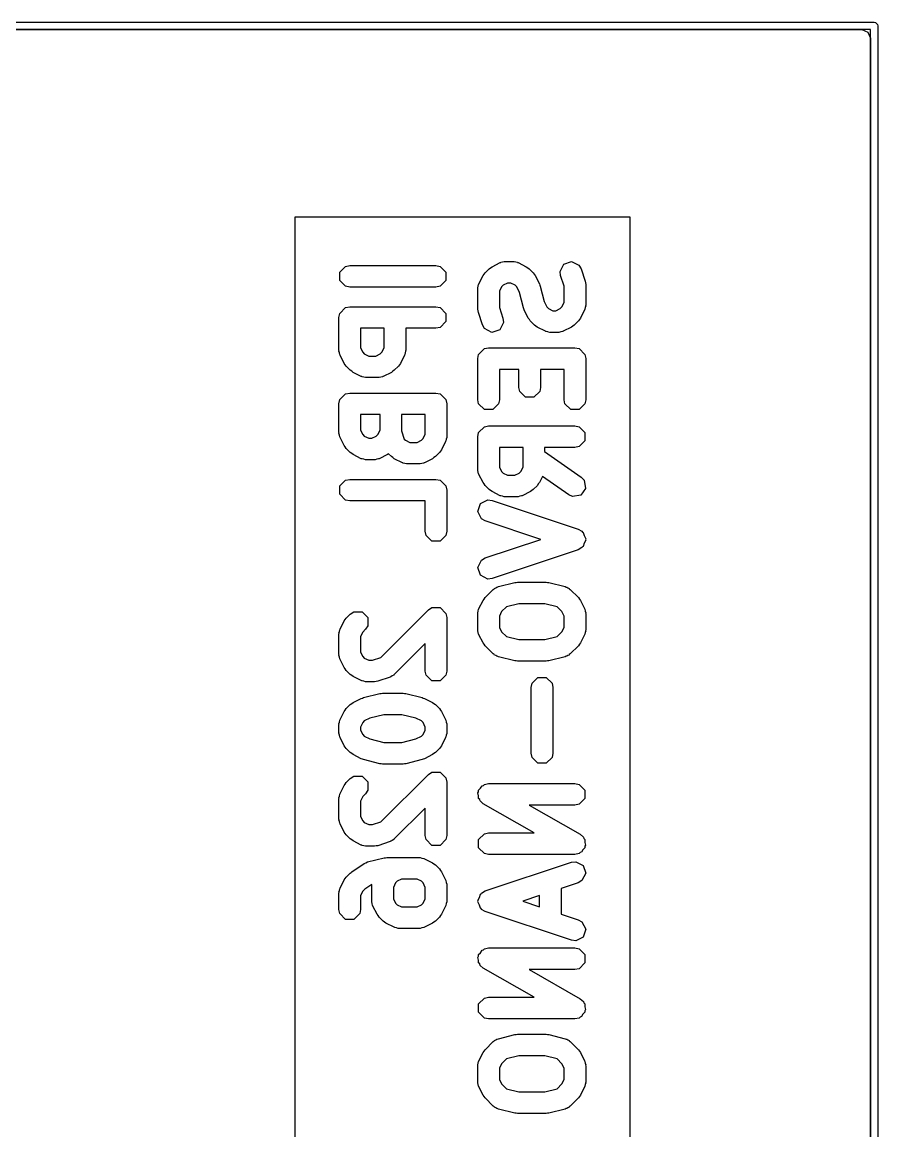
# Model space of a CAD drawing. Header units: millimetres. Extents: x 102.9 to 147, y -135 to -49.9.
# Drawn here: x 135.15 to 147.05, y -65.36 to -49.95 of the extents above; entities that cross this region are included whole.
import ezdxf

# ---------------------------------------------------------------- set-up
doc = ezdxf.new("R2010")
doc.units = ezdxf.units.MM
doc.layers.add('B.Cu', color=153, linetype='CONTINUOUS', true_color=0x4d7fc4)

msp = doc.modelspace()

# ---------------------------------------------------------------- linework, layer by layer
at = {"layer": 'B.Cu', "linetype": 'CONTINUOUS'}
for p, q in [((103, -49.95), (147, -49.95)), ((146.95, -50.05), (103.05, -50.05)), ((103.1745, -50.0505), (146.8255, -50.0505)), ((146.8255, -50.0505), (146.913181, -50.086819)), ((146.95, -134.95), (146.95, -50.05)), ((147, -49.95), (147.019134, -49.953806)), ((147.019134, -49.953806), (147.046194, -49.980866)), ((147.046194, -49.980866), (147.05, -50)), ((147.05, -50), (147.05, -135)), ((146.913181, -50.086819), (146.9495, -50.1745)), ((146.9495, -50.1745), (146.9495, -134.8255)), ((143.60358, -52.66062), (138.940291, -52.66062)), ((138.940291, -52.66062), (138.940291, -71.563405)), ((143.60358, -71.563405), (143.60358, -52.66062)), ((141.684746, -53.348918), (141.799032, -53.291775)), ((141.799032, -53.291775), (141.806277, -53.28979)), ((141.806277, -53.28979), (141.808711, -53.287357)), ((141.808711, -53.287357), (141.832291, -53.282666)), ((141.832291, -53.282666), (141.855481, -53.276316)), ((141.855481, -53.276316), (141.858746, -53.277404)), ((141.858746, -53.277404), (141.866114, -53.275939)), ((141.866114, -53.275939), (141.9804, -53.275939)), ((141.9804, -53.275939), (141.987767, -53.277404)), ((141.987767, -53.277404), (141.991033, -53.276316)), ((141.991033, -53.276316), (142.014223, -53.282666)), ((142.014223, -53.282666), (142.037803, -53.287357)), ((142.037803, -53.287357), (142.040236, -53.28979)), ((142.040236, -53.28979), (142.047483, -53.291775)), ((142.047483, -53.291775), (142.161768, -53.348918)), ((142.630777, -53.415304), (142.68212, -53.31262)), ((142.68212, -53.31262), (142.791035, -53.276316)), ((142.791035, -53.276316), (142.893719, -53.327659)), ((139.567028, -53.425679), (139.648207, -53.3445)), ((139.567028, -53.540485), (139.567028, -53.425679)), ((139.648207, -53.3445), (139.70561, -53.333082)), ((139.70561, -53.333082), (140.90561, -53.333082)), ((140.90561, -53.333082), (140.963013, -53.3445)), ((140.963013, -53.3445), (141.044192, -53.425679)), ((141.044192, -53.425679), (141.044192, -53.540485)), ((141.503378, -53.587427), (141.560521, -53.473142)), ((141.560521, -53.473142), (141.575266, -53.454143)), ((141.575266, -53.454143), (141.588619, -53.434159)), ((141.588619, -53.434159), (141.645762, -53.377016)), ((141.645762, -53.377016), (141.665752, -53.363658)), ((141.665752, -53.363658), (141.684746, -53.348918)), ((142.161768, -53.348918), (142.180766, -53.363663)), ((142.180766, -53.363663), (142.200751, -53.377016)), ((142.200751, -53.377016), (142.257894, -53.434159)), ((142.257894, -53.434159), (142.271248, -53.454145)), ((142.271248, -53.454145), (142.285992, -53.473142)), ((142.285992, -53.473142), (142.343135, -53.587428)), ((142.638097, -53.473372), (142.630777, -53.415304)), ((142.893719, -53.327659), (142.922703, -53.378506)), ((142.922703, -53.378506), (142.979845, -53.549935)), ((139.648207, -53.621664), (139.567028, -53.540485)), ((139.70561, -53.633082), (139.648207, -53.621664)), ((140.963013, -53.621664), (140.90561, -53.633082)), ((141.044192, -53.540485), (140.963013, -53.621664)), ((141.487919, -53.643877), (141.494269, -53.620686)), ((141.494269, -53.620686), (141.49896, -53.597107)), ((141.49896, -53.597107), (141.501393, -53.594673)), ((141.501393, -53.594673), (141.503378, -53.587427)), ((141.840682, -53.60636), (141.817963, -53.629079)), ((141.901524, -53.575939), (141.840682, -53.60636)), ((141.944989, -53.575939), (141.901524, -53.575939)), ((142.005831, -53.60636), (141.944989, -53.575939)), ((142.028549, -53.629078), (142.005831, -53.60636)), ((142.343135, -53.587428), (142.347475, -53.603276)), ((142.347475, -53.603276), (142.354492, -53.61813)), ((142.354492, -53.61813), (142.407641, -53.830726)), ((142.687542, -53.62171), (142.638097, -53.473372)), ((142.687542, -53.847671), (142.687542, -53.62171)), ((142.979845, -53.549935), (142.982852, -53.57379)), ((142.982852, -53.57379), (142.987542, -53.597368)), ((142.987542, -53.597368), (142.987542, -53.883082)), ((140.90561, -53.633082), (139.70561, -53.633082)), ((141.487542, -53.65451), (141.489007, -53.647142)), ((141.487542, -53.940225), (141.487542, -53.65451)), ((141.489007, -53.647142), (141.487919, -53.643877)), ((141.817963, -53.629079), (141.787542, -53.689921)), ((141.787542, -53.689921), (141.787542, -53.915884)), ((142.067444, -53.706868), (142.028549, -53.629078)), ((142.120593, -53.919463), (142.067444, -53.706868)), ((139.567028, -53.997108), (139.648207, -53.915929)), ((139.648207, -53.915929), (139.70561, -53.904511)), ((139.70561, -53.904511), (140.90561, -53.904511)), ((140.90561, -53.904511), (140.963013, -53.915929)), ((140.963013, -53.915929), (141.044192, -53.997108)), ((141.787542, -53.915884), (141.836987, -54.064219)), ((142.12761, -53.934318), (142.120593, -53.919463)), ((142.13195, -53.950164), (142.12761, -53.934318)), ((142.407641, -53.830726), (142.446534, -53.908513)), ((142.446534, -53.908513), (142.469252, -53.93123)), ((142.469252, -53.93123), (142.530096, -53.961653)), ((142.573561, -53.961653), (142.634403, -53.931231)), ((142.634403, -53.931231), (142.65712, -53.908514)), ((142.65712, -53.908514), (142.687542, -53.847671)), ((142.980815, -53.9169), (142.976124, -53.940485)), ((142.987165, -53.893714), (142.980815, -53.9169)), ((142.987542, -53.883082), (142.986076, -53.890448)), ((142.986076, -53.890448), (142.987165, -53.893714)), ((139.55561, -54.054511), (139.567028, -53.997108)), ((139.55561, -54.511654), (139.55561, -54.054511)), ((141.044192, -53.997108), (141.044192, -54.111914)), ((141.492233, -53.963808), (141.487542, -53.940225)), ((141.49524, -53.987659), (141.492233, -53.963808)), ((141.552383, -54.159087), (141.49524, -53.987659)), ((141.836987, -54.064219), (141.844308, -54.122286)), ((142.189093, -54.06445), (142.13195, -53.950164)), ((142.203834, -54.083444), (142.189093, -54.06445)), ((142.217192, -54.103435), (142.203834, -54.083444)), ((142.530096, -53.961653), (142.573561, -53.961653)), ((142.89982, -54.083447), (142.886465, -54.103435)), ((142.914565, -54.064449), (142.89982, -54.083447)), ((142.971706, -53.950163), (142.914565, -54.064449)), ((142.973689, -53.942919), (142.971706, -53.950163)), ((142.976124, -53.940485), (142.973689, -53.942919)), ((140.184182, -54.204511), (139.85561, -54.204511)), ((139.85561, -54.204511), (139.85561, -54.476243)), ((140.184182, -54.476242), (140.184182, -54.204511)), ((140.90561, -54.204511), (140.484182, -54.204511)), ((140.484182, -54.204511), (140.484182, -54.511654)), ((140.963013, -54.193093), (140.90561, -54.204511)), ((141.044192, -54.111914), (140.963013, -54.193093)), ((141.581367, -54.209934), (141.552383, -54.159087)), ((141.684051, -54.261276), (141.581367, -54.209934)), ((141.792966, -54.224971), (141.684051, -54.261276)), ((141.844308, -54.122286), (141.792966, -54.224971)), ((142.274335, -54.160577), (142.217192, -54.103435)), ((142.294321, -54.173931), (142.274335, -54.160577)), ((142.313317, -54.188674), (142.294321, -54.173931)), ((142.427603, -54.245817), (142.313317, -54.188674)), ((142.790339, -54.188674), (142.676053, -54.245817)), ((142.809331, -54.173934), (142.790339, -54.188674)), ((142.829322, -54.160577), (142.809331, -54.173934)), ((142.886465, -54.103435), (142.829322, -54.160577)), ((142.434848, -54.247801), (142.427603, -54.245817)), ((142.437282, -54.250235), (142.434848, -54.247801)), ((142.460862, -54.254925), (142.437282, -54.250235)), ((142.484052, -54.261276), (142.460862, -54.254925)), ((142.487317, -54.260187), (142.484052, -54.261276)), ((142.494685, -54.261653), (142.487317, -54.260187)), ((142.608971, -54.261653), (142.494685, -54.261653)), ((142.616338, -54.260187), (142.608971, -54.261653)), ((142.619604, -54.261276), (142.616338, -54.260187)), ((142.642793, -54.254925), (142.619604, -54.261276)), ((142.666374, -54.250235), (142.642793, -54.254925)), ((142.668807, -54.247801), (142.666374, -54.250235)), ((142.676053, -54.245817), (142.668807, -54.247801)), ((139.557075, -54.519021), (139.55561, -54.511654)), ((139.555987, -54.522287), (139.557075, -54.519021)), ((139.562337, -54.545477), (139.555987, -54.522287)), ((139.567028, -54.569057), (139.562337, -54.545477)), ((139.85561, -54.476243), (139.886031, -54.537085)), ((139.886031, -54.537085), (139.90875, -54.559804)), ((140.131042, -54.559804), (140.15376, -54.537085)), ((140.15376, -54.537085), (140.184182, -54.476242)), ((140.477454, -54.545476), (140.472764, -54.569057)), ((140.483805, -54.522287), (140.477454, -54.545476)), ((140.484182, -54.511654), (140.482716, -54.519021)), ((140.482716, -54.519021), (140.483805, -54.522287)), ((141.49896, -54.568536), (141.580139, -54.487357)), ((141.580139, -54.487357), (141.637542, -54.475939)), ((141.637542, -54.475939), (142.837542, -54.475939)), ((142.837542, -54.475939), (142.894945, -54.487357)), ((142.894945, -54.487357), (142.976124, -54.568536)), ((139.569461, -54.57149), (139.567028, -54.569057)), ((139.571446, -54.578737), (139.569461, -54.57149)), ((139.628589, -54.693022), (139.571446, -54.578737)), ((139.643334, -54.71202), (139.628589, -54.693022)), ((139.90875, -54.559804), (139.969592, -54.590225)), ((139.969592, -54.590225), (140.0702, -54.590225)), ((140.0702, -54.590225), (140.131042, -54.559804)), ((140.411203, -54.693022), (140.396459, -54.712018)), ((140.468346, -54.578736), (140.411203, -54.693022)), ((140.47033, -54.57149), (140.468346, -54.578736)), ((140.472764, -54.569057), (140.47033, -54.57149)), ((141.487542, -54.625939), (141.49896, -54.568536)), ((141.487542, -55.197367), (141.487542, -54.625939)), ((142.976124, -54.568536), (142.987542, -54.625939)), ((142.987542, -54.625939), (142.987542, -55.197367)), ((139.656687, -54.732005), (139.643334, -54.71202)), ((139.71383, -54.789148), (139.656687, -54.732005)), ((139.73382, -54.802505), (139.71383, -54.789148)), ((139.752814, -54.817246), (139.73382, -54.802505)), ((139.8671, -54.874389), (139.752814, -54.817246)), ((140.286978, -54.817246), (140.172692, -54.874389)), ((140.305973, -54.802503), (140.286978, -54.817246)), ((140.325962, -54.789148), (140.305973, -54.802503)), ((140.383105, -54.732005), (140.325962, -54.789148)), ((140.396459, -54.712018), (140.383105, -54.732005)), ((142.058971, -54.775939), (141.787542, -54.775939)), ((141.787542, -54.775939), (141.787542, -55.197367)), ((142.058971, -55.025939), (142.058971, -54.775939)), ((142.687542, -54.775939), (142.358971, -54.775939)), ((142.358971, -54.775939), (142.358971, -55.025939)), ((142.687542, -55.197367), (142.687542, -54.775939)), ((139.874345, -54.876373), (139.8671, -54.874389)), ((139.876779, -54.878807), (139.874345, -54.876373)), ((139.900359, -54.883497), (139.876779, -54.878807)), ((139.923549, -54.889848), (139.900359, -54.883497)), ((139.926814, -54.888759), (139.923549, -54.889848)), ((139.934182, -54.890225), (139.926814, -54.888759)), ((140.10561, -54.890225), (139.934182, -54.890225)), ((140.112977, -54.888759), (140.10561, -54.890225)), ((140.116243, -54.889848), (140.112977, -54.888759)), ((140.139432, -54.883497), (140.116243, -54.889848)), ((140.163013, -54.878807), (140.139432, -54.883497)), ((140.165446, -54.876373), (140.163013, -54.878807)), ((140.172692, -54.874389), (140.165446, -54.876373)), ((139.567028, -55.197108), (139.648207, -55.115929)), ((139.648207, -55.115929), (139.70561, -55.104511)), ((139.70561, -55.104511), (140.90561, -55.104511)), ((140.90561, -55.104511), (140.963013, -55.115929)), ((140.963013, -55.115929), (141.044192, -55.197108)), ((142.070389, -55.083342), (142.058971, -55.025939)), ((142.151568, -55.164521), (142.070389, -55.083342)), ((142.266374, -55.164521), (142.151568, -55.164521)), ((142.347553, -55.083342), (142.266374, -55.164521)), ((142.358971, -55.025939), (142.347553, -55.083342)), ((139.55561, -55.254511), (139.567028, -55.197108)), ((139.55561, -55.654511), (139.55561, -55.254511)), ((141.044192, -55.197108), (141.05561, -55.254511)), ((141.05561, -55.254511), (141.05561, -55.711654)), ((141.49896, -55.25477), (141.487542, -55.197367)), ((141.580139, -55.335949), (141.49896, -55.25477)), ((141.776124, -55.25477), (141.694945, -55.335949)), ((141.787542, -55.197367), (141.776124, -55.25477)), ((142.69896, -55.25477), (142.687542, -55.197367)), ((142.780139, -55.335949), (142.69896, -55.25477)), ((142.976124, -55.25477), (142.894945, -55.335949)), ((142.987542, -55.197367), (142.976124, -55.25477)), ((140.127039, -55.404511), (139.85561, -55.404511)), ((139.85561, -55.404511), (139.85561, -55.619101)), ((140.127039, -55.619101), (140.127039, -55.404511)), ((140.75561, -55.404511), (140.427039, -55.404511)), ((140.427039, -55.404511), (140.427039, -55.63017)), ((140.75561, -55.676245), (140.75561, -55.404511)), ((141.694945, -55.335949), (141.580139, -55.335949)), ((142.894945, -55.335949), (142.780139, -55.335949)), ((139.85561, -55.619101), (139.88603, -55.679942)), ((140.096618, -55.679942), (140.127039, -55.619101)), ((140.427039, -55.63017), (140.465285, -55.74491)), ((141.49896, -55.65425), (141.580139, -55.573071)), ((141.580139, -55.573071), (141.637542, -55.561653)), ((141.637542, -55.561653), (142.837542, -55.561653)), ((142.837542, -55.561653), (142.894945, -55.573071)), ((142.894945, -55.573071), (142.976124, -55.65425)), ((139.557075, -55.661878), (139.55561, -55.654511)), ((139.555987, -55.665144), (139.557075, -55.661878)), ((139.562337, -55.688333), (139.555987, -55.665144)), ((139.567028, -55.711914), (139.562337, -55.688333)), ((139.569461, -55.714347), (139.567028, -55.711914)), ((139.571446, -55.721593), (139.569461, -55.714347)), ((139.628589, -55.835879), (139.571446, -55.721593)), ((139.88603, -55.679942), (139.908749, -55.70266)), ((139.908749, -55.70266), (139.969592, -55.733082)), ((139.969592, -55.733082), (140.013057, -55.733082)), ((140.013057, -55.733082), (140.073899, -55.70266)), ((140.073899, -55.70266), (140.096618, -55.679942)), ((140.465285, -55.74491), (140.480178, -55.759803)), ((140.480178, -55.759803), (140.541021, -55.790225)), ((140.641629, -55.790225), (140.702471, -55.759804)), ((140.702471, -55.759804), (140.72519, -55.737085)), ((140.72519, -55.737085), (140.75561, -55.676245)), ((141.039774, -55.778736), (140.982632, -55.893021)), ((141.041758, -55.77149), (141.039774, -55.778736)), ((141.044192, -55.769057), (141.041758, -55.77149)), ((141.048882, -55.745476), (141.044192, -55.769057)), ((141.055233, -55.722287), (141.048882, -55.745476)), ((141.05561, -55.711654), (141.054144, -55.719021)), ((141.054144, -55.719021), (141.055233, -55.722287)), ((141.487542, -55.711653), (141.49896, -55.65425)), ((141.487542, -56.168796), (141.487542, -55.711653)), ((142.976124, -55.769056), (142.894945, -55.850235)), ((142.976124, -55.65425), (142.976124, -55.769056)), ((139.64333, -55.854873), (139.628589, -55.835879)), ((139.656688, -55.874864), (139.64333, -55.854873)), ((139.713831, -55.932006), (139.656688, -55.874864)), ((139.733821, -55.945363), (139.713831, -55.932006)), ((140.541021, -55.790225), (140.641629, -55.790225)), ((140.954534, -55.932005), (140.897391, -55.989148)), ((140.967891, -55.912015), (140.954534, -55.932005)), ((140.982632, -55.893021), (140.967891, -55.912015)), ((142.116114, -55.861653), (141.787542, -55.861653)), ((141.787542, -55.861653), (141.787542, -56.133385)), ((142.116114, -56.133384), (142.116114, -55.861653)), ((142.837542, -55.861653), (142.416114, -55.861653)), ((142.416114, -55.861653), (142.416114, -55.919268)), ((142.416114, -55.919268), (142.923561, -56.274482)), ((142.894945, -55.850235), (142.837542, -55.861653)), ((139.752814, -55.960103), (139.733821, -55.945363)), ((139.8671, -56.017246), (139.752814, -55.960103)), ((139.874345, -56.01923), (139.8671, -56.017246)), ((139.876779, -56.021664), (139.874345, -56.01923)), ((139.900359, -56.026354), (139.876779, -56.021664)), ((139.923549, -56.032705), (139.900359, -56.026354)), ((139.926814, -56.031616), (139.923549, -56.032705)), ((139.934182, -56.033082), (139.926814, -56.031616)), ((140.048468, -56.033082), (139.934182, -56.033082)), ((140.055835, -56.031616), (140.048468, -56.033082)), ((140.059101, -56.032705), (140.055835, -56.031616)), ((140.082291, -56.026354), (140.059101, -56.032705)), ((140.105871, -56.021664), (140.082291, -56.026354)), ((140.108304, -56.01923), (140.105871, -56.021664)), ((140.115551, -56.017246), (140.108304, -56.01923)), ((140.229836, -55.960103), (140.115551, -56.017246)), ((140.244687, -55.948576), (140.229836, -55.960103)), ((140.285259, -55.989148), (140.244687, -55.948576)), ((140.305245, -56.002502), (140.285259, -55.989148)), ((140.324242, -56.017246), (140.305245, -56.002502)), ((140.438528, -56.074389), (140.324242, -56.017246)), ((140.445773, -56.076373), (140.438528, -56.074389)), ((140.448207, -56.078807), (140.445773, -56.076373)), ((140.471787, -56.083497), (140.448207, -56.078807)), ((140.494977, -56.089848), (140.471787, -56.083497)), ((140.498242, -56.088759), (140.494977, -56.089848)), ((140.50561, -56.090225), (140.498242, -56.088759)), ((140.677039, -56.090225), (140.50561, -56.090225)), ((140.684406, -56.088759), (140.677039, -56.090225)), ((140.687672, -56.089848), (140.684406, -56.088759)), ((140.710861, -56.083497), (140.687672, -56.089848)), ((140.734442, -56.078807), (140.710861, -56.083497)), ((140.736875, -56.076373), (140.734442, -56.078807)), ((140.744121, -56.074389), (140.736875, -56.076373)), ((140.858407, -56.017246), (140.744121, -56.074389)), ((140.877402, -56.002503), (140.858407, -56.017246)), ((140.897391, -55.989148), (140.877402, -56.002503)), ((141.489007, -56.176163), (141.487542, -56.168796)), ((141.487919, -56.179429), (141.489007, -56.176163)), ((141.494269, -56.202619), (141.487919, -56.179429)), ((141.49896, -56.226199), (141.494269, -56.202619)), ((141.501393, -56.228632), (141.49896, -56.226199)), ((141.503378, -56.235879), (141.501393, -56.228632)), ((141.560521, -56.350164), (141.503378, -56.235879)), ((141.787542, -56.133385), (141.817963, -56.194227)), ((141.817963, -56.194227), (141.840682, -56.216946)), ((141.840682, -56.216946), (141.901524, -56.247367)), ((142.002132, -56.247367), (142.062974, -56.216946)), ((142.062974, -56.216946), (142.085692, -56.194227)), ((142.085692, -56.194227), (142.116114, -56.133384)), ((139.567028, -56.397108), (139.648207, -56.315929)), ((139.567028, -56.511914), (139.567028, -56.397108)), ((139.648207, -56.315929), (139.70561, -56.304511)), ((139.70561, -56.304511), (140.90561, -56.304511)), ((140.90561, -56.304511), (140.963013, -56.315929)), ((140.963013, -56.315929), (141.044192, -56.397108)), ((141.044192, -56.397108), (141.05561, -56.454511)), ((141.575266, -56.369162), (141.560521, -56.350164)), ((141.588619, -56.389147), (141.575266, -56.369162)), ((141.645762, -56.44629), (141.588619, -56.389147)), ((141.901524, -56.247367), (142.002132, -56.247367)), ((142.315037, -56.389147), (142.257894, -56.44629)), ((142.328391, -56.36916), (142.315037, -56.389147)), ((142.343135, -56.350164), (142.328391, -56.36916)), ((142.386017, -56.264398), (142.343135, -56.350164)), ((142.751523, -56.520252), (142.386017, -56.264398)), ((142.923561, -56.274482), (142.96404, -56.316755)), ((142.96404, -56.316755), (142.983991, -56.429812)), ((139.648207, -56.593093), (139.567028, -56.511914)), ((141.05561, -56.454511), (141.05561, -57.025939)), ((141.665752, -56.459647), (141.645762, -56.44629)), ((141.684746, -56.474388), (141.665752, -56.459647)), ((141.799032, -56.531531), (141.684746, -56.474388)), ((141.806277, -56.533515), (141.799032, -56.531531)), ((141.808711, -56.535949), (141.806277, -56.533515)), ((141.832291, -56.540639), (141.808711, -56.535949)), ((141.855481, -56.54699), (141.832291, -56.540639)), ((141.858746, -56.545901), (141.855481, -56.54699)), ((141.866114, -56.547367), (141.858746, -56.545901)), ((142.037542, -56.547367), (141.866114, -56.547367)), ((142.044909, -56.545901), (142.037542, -56.547367)), ((142.048175, -56.54699), (142.044909, -56.545901)), ((142.071364, -56.540639), (142.048175, -56.54699)), ((142.094945, -56.535949), (142.071364, -56.540639)), ((142.097378, -56.533515), (142.094945, -56.535949)), ((142.104624, -56.531531), (142.097378, -56.533515)), ((142.21891, -56.474388), (142.104624, -56.531531)), ((142.237905, -56.459645), (142.21891, -56.474388)), ((142.257894, -56.44629), (142.237905, -56.459645)), ((142.805097, -56.543816), (142.751523, -56.520252)), ((142.918154, -56.523865), (142.805097, -56.543816)), ((142.983991, -56.429812), (142.918154, -56.523865)), ((139.70561, -56.604511), (139.648207, -56.593093)), ((140.75561, -56.604511), (139.70561, -56.604511)), ((140.75561, -57.025939), (140.75561, -56.604511)), ((141.487919, -56.750858), (141.524224, -56.641943)), ((141.524224, -56.641943), (141.626908, -56.590601)), ((141.626908, -56.590601), (141.684976, -56.597922)), ((141.684976, -56.597922), (142.884976, -56.997921)), ((141.539261, -56.853542), (141.487919, -56.750858)), ((141.590108, -56.882526), (141.539261, -56.853542)), ((142.363202, -57.140224), (141.590108, -56.882526)), ((142.884976, -56.997921), (142.935823, -57.026906)), ((140.767028, -57.083342), (140.75561, -57.025939)), ((140.848207, -57.164521), (140.767028, -57.083342)), ((140.963013, -57.164521), (140.848207, -57.164521)), ((141.044192, -57.083342), (140.963013, -57.164521)), ((141.05561, -57.025939), (141.044192, -57.083342)), ((141.590108, -57.397922), (142.363202, -57.140224)), ((142.935823, -57.026906), (142.940835, -57.03693)), ((142.940835, -57.03693), (142.95086, -57.041943)), ((142.95086, -57.041943), (142.965897, -57.087054)), ((142.965897, -57.087054), (142.987165, -57.12959)), ((142.987165, -57.150858), (142.965897, -57.193394)), ((142.987165, -57.12959), (142.98362, -57.140224)), ((142.98362, -57.140224), (142.987165, -57.150858)), ((142.884976, -57.282527), (141.684976, -57.682526)), ((142.935823, -57.253542), (142.884976, -57.282527)), ((142.940835, -57.243517), (142.935823, -57.253542)), ((142.95086, -57.238505), (142.940835, -57.243517)), ((142.965897, -57.193394), (142.95086, -57.238505)), ((141.487919, -57.52959), (141.539261, -57.426906)), ((141.539261, -57.426906), (141.590108, -57.397922)), ((141.524224, -57.638505), (141.487919, -57.52959)), ((141.626908, -57.689847), (141.524224, -57.638505)), ((141.684976, -57.682526), (141.626908, -57.689847)), ((141.772591, -57.794703), (142.001162, -57.73756)), ((142.001162, -57.73756), (142.019516, -57.736666)), ((142.019516, -57.736666), (142.037542, -57.733081)), ((142.037542, -57.733081), (142.437542, -57.733081)), ((142.437542, -57.733081), (142.455567, -57.736666)), ((142.455567, -57.736666), (142.473922, -57.73756)), ((142.473922, -57.73756), (142.702495, -57.794703)), ((141.588619, -57.948444), (141.702905, -57.834158)), ((141.702905, -57.834158), (141.716412, -57.825132)), ((141.716412, -57.825132), (141.719671, -57.819702)), ((141.719671, -57.819702), (141.736288, -57.811852)), ((141.736288, -57.811852), (141.751569, -57.801642)), ((141.751569, -57.801642), (141.757902, -57.801642)), ((141.757902, -57.801642), (141.772591, -57.794703)), ((142.702495, -57.794703), (142.717184, -57.801642)), ((142.717184, -57.801642), (142.723516, -57.801642)), ((142.723516, -57.801642), (142.738794, -57.81185)), ((142.738794, -57.81185), (142.755415, -57.819702)), ((142.755415, -57.819702), (142.758673, -57.825133)), ((142.758673, -57.825133), (142.77218, -57.834158)), ((142.77218, -57.834158), (142.886466, -57.948444)), ((140.799544, -58.119874), (140.848204, -58.08736)), ((140.848204, -58.08736), (140.848207, -58.087358)), ((140.848207, -58.087358), (140.963013, -58.087358)), ((140.963013, -58.087358), (141.044192, -58.168537)), ((141.503378, -58.101712), (141.560521, -57.987427)), ((141.560521, -57.987427), (141.575266, -57.968428)), ((141.575266, -57.968428), (141.588619, -57.948444)), ((141.885659, -58.075668), (141.817963, -58.143364)), ((142.056007, -58.033081), (141.885659, -58.075668)), ((142.419078, -58.033081), (142.056007, -58.033081)), ((142.589426, -58.075668), (142.419078, -58.033081)), ((142.657122, -58.143364), (142.589426, -58.075668)), ((142.886466, -57.948444), (142.899821, -57.968431)), ((142.899821, -57.968431), (142.914564, -57.987428)), ((142.914564, -57.987428), (142.971706, -58.101713)), ((139.643331, -58.254148), (139.656687, -58.23416)), ((139.656687, -58.23416), (139.71383, -58.177017)), ((139.71383, -58.177017), (139.762493, -58.144501)), ((139.762493, -58.144501), (139.877298, -58.144501)), ((139.877298, -58.144501), (139.958478, -58.225681)), ((139.958478, -58.225681), (139.958478, -58.340486)), ((140.138867, -58.78055), (140.799544, -58.119874)), ((141.044192, -58.168537), (141.05561, -58.22594)), ((141.05561, -58.22594), (141.05561, -58.968797)), ((141.487542, -58.168795), (141.489007, -58.161427)), ((141.487542, -58.397367), (141.487542, -58.168795)), ((141.487919, -58.158162), (141.494269, -58.134971)), ((141.489007, -58.161427), (141.487919, -58.158162)), ((141.494269, -58.134971), (141.49896, -58.111392)), ((141.49896, -58.111392), (141.501393, -58.108958)), ((141.501393, -58.108958), (141.503378, -58.101712)), ((141.817963, -58.143364), (141.787542, -58.204206)), ((141.787542, -58.204206), (141.787542, -58.361956)), ((142.687542, -58.204204), (142.657122, -58.143364)), ((142.687542, -58.361958), (142.687542, -58.204204)), ((142.971706, -58.101713), (142.97369, -58.108958)), ((142.97369, -58.108958), (142.976124, -58.111392)), ((142.976124, -58.111392), (142.980814, -58.134972)), ((142.980814, -58.134972), (142.987165, -58.158162)), ((142.987165, -58.158162), (142.986076, -58.161427)), ((142.986076, -58.161427), (142.987542, -58.168795)), ((142.987542, -58.168795), (142.987542, -58.397367)), ((139.562337, -58.420689), (139.567028, -58.397109)), ((139.567028, -58.397109), (139.569461, -58.394675)), ((139.569461, -58.394675), (139.571446, -58.38743)), ((139.571446, -58.38743), (139.628589, -58.273144)), ((139.628589, -58.273144), (139.643331, -58.254148)), ((139.925962, -58.389149), (139.886031, -58.42908)), ((139.958478, -58.340486), (139.925962, -58.389149)), ((141.489007, -58.404734), (141.487542, -58.397367)), ((141.787542, -58.361956), (141.817963, -58.422798)), ((142.657122, -58.422798), (142.687542, -58.361958)), ((142.987542, -58.397367), (142.986076, -58.404734)), ((139.55561, -58.454512), (139.557075, -58.447144)), ((139.55561, -58.740226), (139.55561, -58.454512)), ((139.555987, -58.443879), (139.562337, -58.420689)), ((139.557075, -58.447144), (139.555987, -58.443879)), ((139.886031, -58.42908), (139.85561, -58.489922)), ((139.85561, -58.489922), (139.85561, -58.704816)), ((141.487919, -58.408), (141.489007, -58.404734)), ((141.494269, -58.43119), (141.487919, -58.408)), ((141.49896, -58.45477), (141.494269, -58.43119)), ((141.501393, -58.457203), (141.49896, -58.45477)), ((141.503378, -58.46445), (141.501393, -58.457203)), ((141.560521, -58.578735), (141.503378, -58.46445)), ((141.817963, -58.422798), (141.885659, -58.490494)), ((141.885659, -58.490494), (142.056007, -58.533081)), ((142.056007, -58.533081), (142.419078, -58.533081)), ((142.419078, -58.533081), (142.589426, -58.490494)), ((142.589426, -58.490494), (142.657122, -58.422798)), ((142.971706, -58.464449), (142.914564, -58.578734)), ((142.97369, -58.457203), (142.971706, -58.464449)), ((142.976124, -58.45477), (142.97369, -58.457203)), ((142.980814, -58.431189), (142.976124, -58.45477)), ((142.987165, -58.408), (142.980814, -58.431189)), ((142.986076, -58.404734), (142.987165, -58.408)), ((139.85561, -58.704816), (139.88603, -58.765657)), ((140.75561, -58.588072), (140.325962, -59.01772)), ((140.75561, -58.968797), (140.75561, -58.588072)), ((141.575266, -58.597733), (141.560521, -58.578735)), ((141.588619, -58.617718), (141.575266, -58.597733)), ((141.702905, -58.732004), (141.588619, -58.617718)), ((142.886466, -58.617718), (142.77218, -58.732004)), ((142.899821, -58.59773), (142.886466, -58.617718)), ((142.914564, -58.578734), (142.899821, -58.59773)), ((139.557075, -58.747593), (139.55561, -58.740226)), ((139.555987, -58.750859), (139.557075, -58.747593)), ((139.562337, -58.774048), (139.555987, -58.750859)), ((139.567028, -58.797629), (139.562337, -58.774048)), ((139.569461, -58.800062), (139.567028, -58.797629)), ((139.571446, -58.807308), (139.569461, -58.800062)), ((139.628589, -58.921594), (139.571446, -58.807308)), ((139.88603, -58.765657), (139.908749, -58.788375)), ((139.908749, -58.788375), (139.969592, -58.818797)), ((139.969592, -58.818797), (140.024128, -58.818797)), ((140.024128, -58.818797), (140.138867, -58.78055)), ((141.716412, -58.741029), (141.702905, -58.732004)), ((141.719671, -58.74646), (141.716412, -58.741029)), ((141.736288, -58.754309), (141.719671, -58.74646)), ((141.751569, -58.76452), (141.736288, -58.754309)), ((141.757902, -58.76452), (141.751569, -58.76452)), ((141.772591, -58.771459), (141.757902, -58.76452)), ((142.001162, -58.828602), (141.772591, -58.771459)), ((142.019516, -58.829495), (142.001162, -58.828602)), ((142.037542, -58.833081), (142.019516, -58.829495)), ((142.437542, -58.833081), (142.037542, -58.833081)), ((142.455567, -58.829495), (142.437542, -58.833081)), ((142.473922, -58.828602), (142.455567, -58.829495)), ((142.702495, -58.771459), (142.473922, -58.828602)), ((142.717184, -58.76452), (142.702495, -58.771459)), ((142.723516, -58.76452), (142.717184, -58.76452)), ((142.738794, -58.754311), (142.723516, -58.76452)), ((142.755415, -58.74646), (142.738794, -58.754311)), ((142.758673, -58.741028), (142.755415, -58.74646)), ((142.77218, -58.732004), (142.758673, -58.741028)), ((139.64333, -58.940588), (139.628589, -58.921594)), ((139.656688, -58.960579), (139.64333, -58.940588)), ((139.713831, -59.017721), (139.656688, -58.960579)), ((139.733821, -59.031078), (139.713831, -59.017721)), ((140.325962, -59.01772), (140.319716, -59.021893)), ((140.767028, -59.0262), (140.75561, -58.968797)), ((141.05561, -58.968797), (141.044192, -59.0262)), ((139.752814, -59.045818), (139.733821, -59.031078)), ((139.8671, -59.102961), (139.752814, -59.045818)), ((139.874345, -59.104945), (139.8671, -59.102961)), ((139.876779, -59.107379), (139.874345, -59.104945)), ((139.900359, -59.112069), (139.876779, -59.107379)), ((139.923549, -59.11842), (139.900359, -59.112069)), ((139.926814, -59.117331), (139.923549, -59.11842)), ((139.934182, -59.118797), (139.926814, -59.117331)), ((140.048468, -59.118797), (139.934182, -59.118797)), ((140.072051, -59.114105), (140.048468, -59.118797)), ((140.095902, -59.111099), (140.072051, -59.114105)), ((140.26733, -59.053956), (140.095902, -59.111099)), ((140.273856, -59.050236), (140.26733, -59.053956)), ((140.277298, -59.050236), (140.273856, -59.050236)), ((140.297287, -59.036879), (140.277298, -59.050236)), ((140.318177, -59.024972), (140.297287, -59.036879)), ((140.319716, -59.021893), (140.318177, -59.024972)), ((140.848207, -59.107379), (140.767028, -59.0262)), ((140.963013, -59.107379), (140.848207, -59.107379)), ((141.044192, -59.0262), (140.963013, -59.107379)), ((142.2304, -59.197367), (142.241818, -59.139964)), ((142.241818, -59.139964), (142.322997, -59.058785)), ((142.322997, -59.058785), (142.437803, -59.058785)), ((142.437803, -59.058785), (142.518982, -59.139964)), ((142.518982, -59.139964), (142.5304, -59.197367)), ((139.897802, -59.337562), (140.126373, -59.280419)), ((140.126373, -59.280419), (140.144727, -59.279525)), ((140.144727, -59.279525), (140.162753, -59.27594)), ((140.162753, -59.27594), (140.448468, -59.27594)), ((140.448468, -59.27594), (140.466493, -59.279525)), ((140.466493, -59.279525), (140.484848, -59.280419)), ((140.484848, -59.280419), (140.71342, -59.337562)), ((142.2304, -60.111653), (142.2304, -59.197367)), ((142.5304, -59.197367), (142.5304, -60.111653)), ((139.656687, -59.491303), (139.71383, -59.43416)), ((139.71383, -59.43416), (139.73382, -59.420802)), ((139.73382, -59.420802), (139.752814, -59.406062)), ((139.752814, -59.406062), (139.8671, -59.348919)), ((139.8671, -59.348919), (139.882948, -59.344578)), ((139.882948, -59.344578), (139.897802, -59.337562)), ((140.71342, -59.337562), (140.728275, -59.344579)), ((140.728275, -59.344579), (140.744121, -59.348919)), ((140.744121, -59.348919), (140.858407, -59.406062)), ((140.858407, -59.406062), (140.877402, -59.420804)), ((140.877402, -59.420804), (140.897391, -59.43416)), ((140.897391, -59.43416), (140.954534, -59.491303)), ((139.571446, -59.644571), (139.628589, -59.530286)), ((139.628589, -59.530286), (139.643334, -59.511287)), ((139.643334, -59.511287), (139.656687, -59.491303)), ((139.986538, -59.62461), (139.90875, -59.663504)), ((140.181218, -59.57594), (139.986538, -59.62461)), ((140.430004, -59.57594), (140.181218, -59.57594)), ((140.624682, -59.624609), (140.430004, -59.57594)), ((140.702471, -59.663504), (140.624682, -59.624609)), ((140.954534, -59.491303), (140.967891, -59.511292)), ((140.967891, -59.511292), (140.982632, -59.530287)), ((140.982632, -59.530287), (141.039774, -59.644572)), ((139.55561, -59.711654), (139.557075, -59.704286)), ((139.55561, -59.82594), (139.55561, -59.711654)), ((139.555987, -59.701021), (139.562337, -59.67783)), ((139.557075, -59.704286), (139.555987, -59.701021)), ((139.562337, -59.67783), (139.567028, -59.654251)), ((139.567028, -59.654251), (139.569461, -59.651817)), ((139.569461, -59.651817), (139.571446, -59.644571)), ((139.886031, -59.686223), (139.85561, -59.747065)), ((139.85561, -59.747065), (139.85561, -59.79053)), ((139.85561, -59.79053), (139.886031, -59.851372)), ((139.90875, -59.663504), (139.886031, -59.686223)), ((140.72519, -59.686223), (140.702471, -59.663504)), ((140.725188, -59.851373), (140.75561, -59.790529)), ((140.75561, -59.747063), (140.72519, -59.686223)), ((140.75561, -59.790529), (140.75561, -59.747063)), ((141.039774, -59.644572), (141.041758, -59.651817)), ((141.041758, -59.651817), (141.044192, -59.654251)), ((141.044192, -59.654251), (141.048882, -59.677831)), ((141.048882, -59.677831), (141.055233, -59.701021)), ((141.055233, -59.701021), (141.054144, -59.704286)), ((141.054144, -59.704286), (141.05561, -59.711654)), ((141.05561, -59.711654), (141.05561, -59.82594)), ((139.557075, -59.833307), (139.55561, -59.82594)), ((139.555987, -59.836573), (139.557075, -59.833307)), ((139.562337, -59.859762), (139.555987, -59.836573)), ((139.567028, -59.883343), (139.562337, -59.859762)), ((139.569461, -59.885776), (139.567028, -59.883343)), ((139.571446, -59.893022), (139.569461, -59.885776)), ((139.628589, -60.007308), (139.571446, -59.893022)), ((139.886031, -59.851372), (139.908748, -59.874089)), ((139.908748, -59.874089), (139.986539, -59.912984)), ((139.986539, -59.912984), (140.181218, -59.961654)), ((140.430004, -59.961654), (140.624681, -59.912984)), ((140.624681, -59.912984), (140.70247, -59.874091)), ((140.70247, -59.874091), (140.725188, -59.851373)), ((141.039774, -59.893021), (140.982633, -60.007307)), ((141.041757, -59.885777), (141.039774, -59.893021)), ((141.044192, -59.883343), (141.041757, -59.885777)), ((141.048883, -59.859758), (141.044192, -59.883343)), ((141.055233, -59.836572), (141.048883, -59.859758)), ((141.05561, -59.82594), (141.054144, -59.833306)), ((141.054144, -59.833306), (141.055233, -59.836572)), ((139.643331, -60.026303), (139.628589, -60.007308)), ((139.656687, -60.046292), (139.643331, -60.026303)), ((139.71383, -60.103435), (139.656687, -60.046292)), ((140.181218, -59.961654), (140.430004, -59.961654)), ((140.954534, -60.046292), (140.897391, -60.103435)), ((140.96789, -60.026303), (140.954534, -60.046292)), ((140.982633, -60.007307), (140.96789, -60.026303)), ((139.733818, -60.116791), (139.71383, -60.103435)), ((139.752815, -60.131534), (139.733818, -60.116791)), ((139.867101, -60.188675), (139.752815, -60.131534)), ((139.882946, -60.193014), (139.867101, -60.188675)), ((139.897802, -60.200032), (139.882946, -60.193014)), ((140.126373, -60.257175), (139.897802, -60.200032)), ((140.71342, -60.200032), (140.484848, -60.257175)), ((140.728273, -60.193015), (140.71342, -60.200032)), ((140.74412, -60.188676), (140.728273, -60.193015)), ((140.858406, -60.131534), (140.74412, -60.188676)), ((140.877404, -60.116789), (140.858406, -60.131534)), ((140.897391, -60.103435), (140.877404, -60.116789)), ((142.241818, -60.169056), (142.2304, -60.111653)), ((142.322997, -60.250235), (142.241818, -60.169056)), ((142.437803, -60.250235), (142.322997, -60.250235)), ((142.518982, -60.169056), (142.437803, -60.250235)), ((142.5304, -60.111653), (142.518982, -60.169056)), ((140.144727, -60.258068), (140.126373, -60.257175)), ((140.138867, -61.066264), (140.799544, -60.405588)), ((140.162753, -60.261654), (140.144727, -60.258068)), ((140.448468, -60.261654), (140.162753, -60.261654)), ((140.466493, -60.258068), (140.448468, -60.261654)), ((140.484848, -60.257175), (140.466493, -60.258068)), ((140.799544, -60.405588), (140.848204, -60.373074)), ((140.848204, -60.373074), (140.848207, -60.373072)), ((140.848207, -60.373072), (140.963013, -60.373072)), ((140.963013, -60.373072), (141.044192, -60.454251)), ((139.571446, -60.673144), (139.628589, -60.558858)), ((139.628589, -60.558858), (139.643331, -60.539862)), ((139.643331, -60.539862), (139.656687, -60.519874)), ((139.656687, -60.519874), (139.71383, -60.462731)), ((139.71383, -60.462731), (139.762493, -60.430215)), ((139.762493, -60.430215), (139.877298, -60.430215)), ((139.877298, -60.430215), (139.958478, -60.511395)), ((139.958478, -60.511395), (139.958478, -60.6262)), ((141.044192, -60.454251), (141.05561, -60.511654)), ((141.05561, -60.511654), (141.05561, -61.254511)), ((141.545699, -60.564485), (141.565573, -60.559064)), ((141.565573, -60.559064), (141.580139, -60.544499)), ((141.580139, -60.544499), (141.637542, -60.533081)), ((141.637542, -60.533081), (142.837542, -60.533081)), ((142.837542, -60.533081), (142.894945, -60.544499)), ((142.894945, -60.544499), (142.976124, -60.625678)), ((139.555987, -60.729593), (139.562337, -60.706403)), ((139.562337, -60.706403), (139.567028, -60.682823)), ((139.567028, -60.682823), (139.569461, -60.680389)), ((139.569461, -60.680389), (139.571446, -60.673144)), ((139.886031, -60.714794), (139.85561, -60.775636)), ((139.925962, -60.674863), (139.886031, -60.714794)), ((139.958478, -60.6262), (139.925962, -60.674863)), ((141.488739, -60.664165), (141.49896, -60.646278)), ((141.49896, -60.701642), (141.488739, -60.664165)), ((141.49896, -60.625678), (141.526427, -60.598211)), ((141.49896, -60.646278), (141.49896, -60.625678)), ((141.49896, -60.740484), (141.49896, -60.701642)), ((141.526427, -60.598211), (141.545699, -60.564485)), ((142.976124, -60.625678), (142.976124, -60.740484)), ((139.55561, -60.740226), (139.557075, -60.732858)), ((139.55561, -61.02594), (139.55561, -60.740226)), ((139.557075, -60.732858), (139.555987, -60.729593)), ((139.85561, -60.775636), (139.85561, -60.99053)), ((141.513525, -60.755049), (141.49896, -60.740484)), ((141.518946, -60.774924), (141.513525, -60.755049)), ((141.563121, -60.813317), (141.518946, -60.774924)), ((142.272708, -61.218795), (141.563121, -60.813317)), ((142.837542, -60.833081), (142.202377, -60.833081)), ((142.202377, -60.833081), (142.911963, -61.238558)), ((142.894945, -60.821663), (142.837542, -60.833081)), ((142.976124, -60.740484), (142.894945, -60.821663)), ((139.85561, -60.99053), (139.88603, -61.051371)), ((140.75561, -60.873786), (140.325962, -61.303434)), ((140.75561, -61.254511), (140.75561, -60.873786)), ((139.557075, -61.033307), (139.55561, -61.02594)), ((139.555987, -61.036573), (139.557075, -61.033307)), ((139.562337, -61.059762), (139.555987, -61.036573)), ((139.567028, -61.083343), (139.562337, -61.059762)), ((139.569461, -61.085776), (139.567028, -61.083343)), ((139.571446, -61.093022), (139.569461, -61.085776)), ((139.628589, -61.207308), (139.571446, -61.093022)), ((139.88603, -61.051371), (139.908749, -61.074089)), ((139.908749, -61.074089), (139.969592, -61.104511)), ((139.969592, -61.104511), (140.024128, -61.104511)), ((140.024128, -61.104511), (140.138867, -61.066264)), ((139.64333, -61.226302), (139.628589, -61.207308)), ((139.656688, -61.246293), (139.64333, -61.226302)), ((139.713831, -61.303435), (139.656688, -61.246293)), ((139.733821, -61.316792), (139.713831, -61.303435)), ((139.752814, -61.331532), (139.733821, -61.316792)), ((139.8671, -61.388675), (139.752814, -61.331532)), ((140.297287, -61.322593), (140.277298, -61.33595)), ((140.318177, -61.310686), (140.297287, -61.322593)), ((140.319716, -61.307607), (140.318177, -61.310686)), ((140.325962, -61.303434), (140.319716, -61.307607)), ((140.767028, -61.311914), (140.75561, -61.254511)), ((140.848207, -61.393093), (140.767028, -61.311914)), ((141.044192, -61.311914), (140.963013, -61.393093)), ((141.05561, -61.254511), (141.044192, -61.311914)), ((141.49896, -61.311392), (141.580139, -61.230213)), ((141.49896, -61.426198), (141.49896, -61.311392)), ((141.580139, -61.230213), (141.637542, -61.218795)), ((141.637542, -61.218795), (142.272708, -61.218795)), ((142.911963, -61.238558), (142.956138, -61.276952)), ((142.956138, -61.276952), (142.961558, -61.296826)), ((142.961558, -61.296826), (142.976124, -61.311392)), ((142.976124, -61.311392), (142.976124, -61.350234)), ((139.874345, -61.390659), (139.8671, -61.388675)), ((139.876779, -61.393093), (139.874345, -61.390659)), ((139.900359, -61.397783), (139.876779, -61.393093)), ((139.923549, -61.404134), (139.900359, -61.397783)), ((139.926814, -61.403045), (139.923549, -61.404134)), ((139.934182, -61.404511), (139.926814, -61.403045)), ((140.048468, -61.404511), (139.934182, -61.404511)), ((140.072051, -61.399819), (140.048468, -61.404511)), ((140.095902, -61.396813), (140.072051, -61.399819)), ((140.26733, -61.33967), (140.095902, -61.396813)), ((140.273856, -61.33595), (140.26733, -61.33967)), ((140.277298, -61.33595), (140.273856, -61.33595)), ((140.963013, -61.393093), (140.848207, -61.393093)), ((141.580139, -61.507377), (141.49896, -61.426198)), ((142.948657, -61.453665), (142.929385, -61.487391)), ((142.976124, -61.426198), (142.948657, -61.453665)), ((142.976124, -61.350234), (142.986345, -61.387711)), ((142.986345, -61.387711), (142.976124, -61.405597)), ((142.976124, -61.405597), (142.976124, -61.426198)), ((139.90812, -61.643989), (139.931801, -61.634208)), ((139.931801, -61.634208), (139.954945, -61.623276)), ((139.954945, -61.623276), (140.183516, -61.566133)), ((140.183516, -61.566133), (140.20187, -61.565239)), ((140.20187, -61.565239), (140.219896, -61.561654)), ((140.219896, -61.561654), (140.677039, -61.561654)), ((140.677039, -61.561654), (140.684406, -61.563119)), ((140.684406, -61.563119), (140.687672, -61.562031)), ((140.687672, -61.562031), (140.710861, -61.568381)), ((140.710861, -61.568381), (140.734442, -61.573072)), ((140.734442, -61.573072), (140.736875, -61.575505)), ((140.736875, -61.575505), (140.744121, -61.57749)), ((140.744121, -61.57749), (140.858407, -61.634633)), ((140.858407, -61.634633), (140.877402, -61.649375)), ((141.637542, -61.518795), (141.580139, -61.507377)), ((141.590108, -62.026493), (142.790108, -61.626493)), ((142.837542, -61.518795), (141.637542, -61.518795)), ((142.790108, -61.626493), (142.848176, -61.619172)), ((142.894945, -61.507377), (142.837542, -61.518795)), ((142.848176, -61.619172), (142.95086, -61.670514)), ((142.90951, -61.492811), (142.894945, -61.507377)), ((142.929385, -61.487391), (142.90951, -61.492811)), ((139.656688, -61.834158), (139.713831, -61.777016)), ((139.713831, -61.777016), (139.726177, -61.768766)), ((139.726177, -61.768766), (139.736691, -61.758275)), ((139.736691, -61.758275), (139.90812, -61.643989)), ((140.877402, -61.649375), (140.897391, -61.662731)), ((140.897391, -61.662731), (140.954534, -61.719874)), ((140.954534, -61.719874), (140.967891, -61.739863)), ((140.967891, -61.739863), (140.982632, -61.758858)), ((140.982632, -61.758858), (141.039774, -61.873143)), ((142.987165, -61.779429), (142.935823, -61.882113)), ((142.95086, -61.670514), (142.987165, -61.779429)), ((139.571446, -61.987429), (139.628589, -61.873143)), ((139.628589, -61.873143), (139.64333, -61.854148)), ((139.64333, -61.854148), (139.656688, -61.834158)), ((140.013999, -61.933958), (139.915457, -61.999653)), ((140.012753, -61.940225), (140.013999, -61.933958)), ((140.012753, -62.168797), (140.012753, -61.940225)), ((140.343174, -61.914794), (140.312753, -61.975636)), ((140.365893, -61.892075), (140.343174, -61.914794)), ((140.426735, -61.861654), (140.365893, -61.892075)), ((140.641629, -61.861654), (140.426735, -61.861654)), ((140.702471, -61.892075), (140.641629, -61.861654)), ((140.72519, -61.914794), (140.702471, -61.892075)), ((140.75561, -61.975634), (140.72519, -61.914794)), ((141.039774, -61.873143), (141.041758, -61.880388)), ((141.041758, -61.880388), (141.044192, -61.882822)), ((141.044192, -61.882822), (141.048882, -61.906402)), ((141.048882, -61.906402), (141.055233, -61.929592)), ((141.055233, -61.929592), (141.054144, -61.932857)), ((141.054144, -61.932857), (141.05561, -61.940225)), ((141.05561, -61.940225), (141.05561, -62.168797)), ((142.884976, -61.911098), (142.644685, -61.991194)), ((142.935823, -61.882113), (142.884976, -61.911098)), ((139.55561, -62.054511), (139.557075, -62.047143)), ((139.55561, -62.283083), (139.55561, -62.054511)), ((139.555987, -62.043878), (139.562337, -62.020688)), ((139.557075, -62.047143), (139.555987, -62.043878)), ((139.562337, -62.020688), (139.567028, -61.997108)), ((139.567028, -61.997108), (139.569461, -61.994674)), ((139.569461, -61.994674), (139.571446, -61.987429)), ((139.88603, -62.029079), (139.85561, -62.089921)), ((139.85561, -62.089921), (139.85561, -62.283083)), ((139.915457, -61.999653), (139.88603, -62.029079)), ((140.312753, -61.975636), (140.312753, -62.133387)), ((140.75561, -62.133386), (140.75561, -61.975634)), ((141.509187, -62.115625), (141.524224, -62.070514)), ((141.524224, -62.070514), (141.534248, -62.065501)), ((141.534248, -62.065501), (141.539261, -62.055477)), ((141.539261, -62.055477), (141.590108, -62.026493)), ((142.344685, -62.091194), (142.111883, -62.168795)), ((142.344685, -62.246395), (142.344685, -62.091194)), ((142.644685, -61.991194), (142.644685, -62.346395)), ((140.014218, -62.176164), (140.012753, -62.168797)), ((140.01313, -62.17943), (140.014218, -62.176164)), ((140.01948, -62.202619), (140.01313, -62.17943)), ((140.024171, -62.2262), (140.01948, -62.202619)), ((140.026604, -62.228633), (140.024171, -62.2262)), ((140.028589, -62.235879), (140.026604, -62.228633)), ((140.085732, -62.350165), (140.028589, -62.235879)), ((140.312753, -62.133387), (140.343173, -62.194228)), ((140.343173, -62.194228), (140.365892, -62.216946)), ((140.365892, -62.216946), (140.426735, -62.247368)), ((140.426735, -62.247368), (140.641629, -62.247368)), ((140.641629, -62.247368), (140.702471, -62.216946)), ((140.702471, -62.216946), (140.725188, -62.194229)), ((140.725188, -62.194229), (140.75561, -62.133386)), ((141.039774, -62.235878), (140.982633, -62.350164)), ((141.041757, -62.228634), (141.039774, -62.235878)), ((141.044192, -62.2262), (141.041757, -62.228634)), ((141.048883, -62.202615), (141.044192, -62.2262)), ((141.055233, -62.179429), (141.048883, -62.202615)), ((141.05561, -62.168797), (141.054144, -62.176163)), ((141.054144, -62.176163), (141.055233, -62.179429)), ((141.487919, -62.158161), (141.509187, -62.115625)), ((141.491463, -62.168795), (141.487919, -62.158161)), ((141.487919, -62.179429), (141.491463, -62.168795)), ((141.509187, -62.221965), (141.487919, -62.179429)), ((141.524224, -62.267076), (141.509187, -62.221965)), ((142.111883, -62.168795), (142.344685, -62.246395)), ((139.567028, -62.340486), (139.55561, -62.283083)), ((139.648207, -62.421665), (139.567028, -62.340486)), ((139.844192, -62.340486), (139.763013, -62.421665)), ((139.85561, -62.283083), (139.844192, -62.340486)), ((140.100473, -62.369159), (140.085732, -62.350165)), ((140.113831, -62.38915), (140.100473, -62.369159)), ((140.170974, -62.446292), (140.113831, -62.38915)), ((140.954533, -62.38915), (140.89739, -62.446292)), ((140.967888, -62.369162), (140.954533, -62.38915)), ((140.982633, -62.350164), (140.967888, -62.369162)), ((141.534248, -62.272088), (141.524224, -62.267076)), ((141.539261, -62.282113), (141.534248, -62.272088)), ((141.590108, -62.311097), (141.539261, -62.282113)), ((142.790108, -62.711097), (141.590108, -62.311097)), ((142.644685, -62.346395), (142.884976, -62.426492)), ((139.763013, -62.421665), (139.648207, -62.421665)), ((140.190964, -62.459649), (140.170974, -62.446292)), ((140.209957, -62.474389), (140.190964, -62.459649)), ((140.324243, -62.531532), (140.209957, -62.474389)), ((140.331488, -62.533516), (140.324243, -62.531532)), ((140.333922, -62.53595), (140.331488, -62.533516)), ((140.357502, -62.54064), (140.333922, -62.53595)), ((140.380692, -62.546991), (140.357502, -62.54064)), ((140.383957, -62.545902), (140.380692, -62.546991)), ((140.391325, -62.547368), (140.383957, -62.545902)), ((140.677039, -62.547368), (140.391325, -62.547368)), ((140.684406, -62.545902), (140.677039, -62.547368)), ((140.687672, -62.546991), (140.684406, -62.545902)), ((140.710861, -62.54064), (140.687672, -62.546991)), ((140.734442, -62.53595), (140.710861, -62.54064)), ((140.736875, -62.533516), (140.734442, -62.53595)), ((140.744121, -62.531532), (140.736875, -62.533516)), ((140.858407, -62.474389), (140.744121, -62.531532)), ((140.877399, -62.459649), (140.858407, -62.474389)), ((140.89739, -62.446292), (140.877399, -62.459649)), ((142.884976, -62.426492), (142.935823, -62.455477)), ((142.935823, -62.455477), (142.987165, -62.558161)), ((142.987165, -62.558161), (142.95086, -62.667076)), ((142.848176, -62.718418), (142.790108, -62.711097)), ((142.95086, -62.667076), (142.848176, -62.718418)), ((141.526427, -62.883925), (141.545699, -62.850199)), ((141.545699, -62.850199), (141.565573, -62.844778)), ((141.565573, -62.844778), (141.580139, -62.830213)), ((141.580139, -62.830213), (141.637542, -62.818795)), ((141.637542, -62.818795), (142.837542, -62.818795)), ((142.837542, -62.818795), (142.894945, -62.830213)), ((142.894945, -62.830213), (142.976124, -62.911392)), ((141.488739, -62.949879), (141.49896, -62.931992)), ((141.49896, -62.987356), (141.488739, -62.949879)), ((141.49896, -62.911392), (141.526427, -62.883925)), ((141.49896, -62.931992), (141.49896, -62.911392)), ((141.49896, -63.026198), (141.49896, -62.987356)), ((141.513525, -63.040763), (141.49896, -63.026198)), ((142.976124, -63.026198), (142.894945, -63.107377)), ((142.976124, -62.911392), (142.976124, -63.026198)), ((141.518946, -63.060638), (141.513525, -63.040763)), ((141.563121, -63.099031), (141.518946, -63.060638)), ((142.272708, -63.504509), (141.563121, -63.099031)), ((142.837542, -63.118795), (142.202377, -63.118795)), ((142.202377, -63.118795), (142.911963, -63.524272)), ((142.894945, -63.107377), (142.837542, -63.118795)), ((141.49896, -63.597106), (141.580139, -63.515927)), ((141.49896, -63.711912), (141.49896, -63.597106)), ((141.580139, -63.515927), (141.637542, -63.504509)), ((141.637542, -63.504509), (142.272708, -63.504509)), ((142.911963, -63.524272), (142.956138, -63.562666)), ((142.956138, -63.562666), (142.961558, -63.58254)), ((142.961558, -63.58254), (142.976124, -63.597106)), ((142.976124, -63.597106), (142.976124, -63.635948)), ((142.976124, -63.635948), (142.986345, -63.673425)), ((141.580139, -63.793091), (141.49896, -63.711912)), ((141.637542, -63.804509), (141.580139, -63.793091)), ((142.894945, -63.793091), (142.837542, -63.804509)), ((142.90951, -63.778525), (142.894945, -63.793091)), ((142.929385, -63.773105), (142.90951, -63.778525)), ((142.948657, -63.739379), (142.929385, -63.773105)), ((142.976124, -63.711912), (142.948657, -63.739379)), ((142.986345, -63.673425), (142.976124, -63.691311)), ((142.976124, -63.691311), (142.976124, -63.711912)), ((142.837542, -63.804509), (141.637542, -63.804509)), ((141.716412, -64.110846), (141.719671, -64.105416)), ((141.719671, -64.105416), (141.736288, -64.097566)), ((141.736288, -64.097566), (141.751569, -64.087356)), ((141.751569, -64.087356), (141.757902, -64.087356)), ((141.757902, -64.087356), (141.772591, -64.080417)), ((141.772591, -64.080417), (142.001162, -64.023274)), ((142.001162, -64.023274), (142.019516, -64.02238)), ((142.019516, -64.02238), (142.037542, -64.018795)), ((142.037542, -64.018795), (142.437542, -64.018795)), ((142.437542, -64.018795), (142.455567, -64.02238)), ((142.455567, -64.02238), (142.473922, -64.023274)), ((142.473922, -64.023274), (142.702495, -64.080417)), ((142.702495, -64.080417), (142.717184, -64.087356)), ((142.717184, -64.087356), (142.723516, -64.087356)), ((142.723516, -64.087356), (142.738794, -64.097564)), ((142.738794, -64.097564), (142.755415, -64.105416)), ((142.755415, -64.105416), (142.758673, -64.110847)), ((141.560521, -64.273141), (141.575266, -64.254142)), ((141.575266, -64.254142), (141.588619, -64.234158)), ((141.588619, -64.234158), (141.702905, -64.119872)), ((141.702905, -64.119872), (141.716412, -64.110846)), ((142.758673, -64.110847), (142.77218, -64.119872)), ((142.77218, -64.119872), (142.886466, -64.234158)), ((142.886466, -64.234158), (142.899821, -64.254145)), ((142.899821, -64.254145), (142.914564, -64.273142)), ((141.494269, -64.420685), (141.49896, -64.397106)), ((141.49896, -64.397106), (141.501393, -64.394672)), ((141.501393, -64.394672), (141.503378, -64.387426)), ((141.503378, -64.387426), (141.560521, -64.273141)), ((141.885659, -64.361382), (141.817963, -64.429078)), ((142.056007, -64.318795), (141.885659, -64.361382)), ((142.419078, -64.318795), (142.056007, -64.318795)), ((142.589426, -64.361382), (142.419078, -64.318795)), ((142.657122, -64.429078), (142.589426, -64.361382)), ((142.914564, -64.273142), (142.971706, -64.387427)), ((142.971706, -64.387427), (142.97369, -64.394672)), ((142.97369, -64.394672), (142.976124, -64.397106)), ((142.976124, -64.397106), (142.980814, -64.420686)), ((141.487542, -64.454509), (141.489007, -64.447141)), ((141.487542, -64.683081), (141.487542, -64.454509)), ((141.487919, -64.443876), (141.494269, -64.420685)), ((141.489007, -64.447141), (141.487919, -64.443876)), ((141.817963, -64.429078), (141.787542, -64.48992)), ((141.787542, -64.48992), (141.787542, -64.64767)), ((142.687542, -64.489918), (142.657122, -64.429078)), ((142.687542, -64.647672), (142.687542, -64.489918)), ((142.980814, -64.420686), (142.987165, -64.443876)), ((142.987165, -64.443876), (142.986076, -64.447141)), ((142.986076, -64.447141), (142.987542, -64.454509)), ((142.987542, -64.454509), (142.987542, -64.683081)), ((141.489007, -64.690448), (141.487542, -64.683081)), ((141.487919, -64.693714), (141.489007, -64.690448)), ((141.494269, -64.716904), (141.487919, -64.693714)), ((141.49896, -64.740484), (141.494269, -64.716904)), ((141.787542, -64.64767), (141.817963, -64.708512)), ((141.817963, -64.708512), (141.885659, -64.776208)), ((142.589426, -64.776208), (142.657122, -64.708512)), ((142.657122, -64.708512), (142.687542, -64.647672)), ((142.980814, -64.716903), (142.976124, -64.740484)), ((142.987165, -64.693714), (142.980814, -64.716903)), ((142.987542, -64.683081), (142.986076, -64.690448)), ((142.986076, -64.690448), (142.987165, -64.693714)), ((141.501393, -64.742917), (141.49896, -64.740484)), ((141.503378, -64.750164), (141.501393, -64.742917)), ((141.560521, -64.864449), (141.503378, -64.750164)), ((141.575266, -64.883447), (141.560521, -64.864449)), ((141.885659, -64.776208), (142.056007, -64.818795)), ((142.056007, -64.818795), (142.419078, -64.818795)), ((142.419078, -64.818795), (142.589426, -64.776208)), ((142.914564, -64.864448), (142.899821, -64.883444)), ((142.971706, -64.750163), (142.914564, -64.864448)), ((142.97369, -64.742917), (142.971706, -64.750163)), ((142.976124, -64.740484), (142.97369, -64.742917)), ((141.588619, -64.903432), (141.575266, -64.883447)), ((141.702905, -65.017718), (141.588619, -64.903432)), ((141.716412, -65.026743), (141.702905, -65.017718)), ((141.719671, -65.032174), (141.716412, -65.026743)), ((142.758673, -65.026742), (142.755415, -65.032174)), ((142.77218, -65.017718), (142.758673, -65.026742)), ((142.886466, -64.903432), (142.77218, -65.017718)), ((142.899821, -64.883444), (142.886466, -64.903432)), ((141.736288, -65.040023), (141.719671, -65.032174)), ((141.751569, -65.050234), (141.736288, -65.040023)), ((141.757902, -65.050234), (141.751569, -65.050234)), ((141.772591, -65.057173), (141.757902, -65.050234)), ((142.001162, -65.114316), (141.772591, -65.057173)), ((142.019516, -65.115209), (142.001162, -65.114316)), ((142.037542, -65.118795), (142.019516, -65.115209)), ((142.437542, -65.118795), (142.037542, -65.118795)), ((142.455567, -65.115209), (142.437542, -65.118795)), ((142.473922, -65.114316), (142.455567, -65.115209)), ((142.702495, -65.057173), (142.473922, -65.114316)), ((142.717184, -65.050234), (142.702495, -65.057173)), ((142.723516, -65.050234), (142.717184, -65.050234)), ((142.738794, -65.040025), (142.723516, -65.050234)), ((142.755415, -65.032174), (142.738794, -65.040025))]:
    msp.add_line(p, q, dxfattribs=at)

doc.saveas('drawing.dxf')
